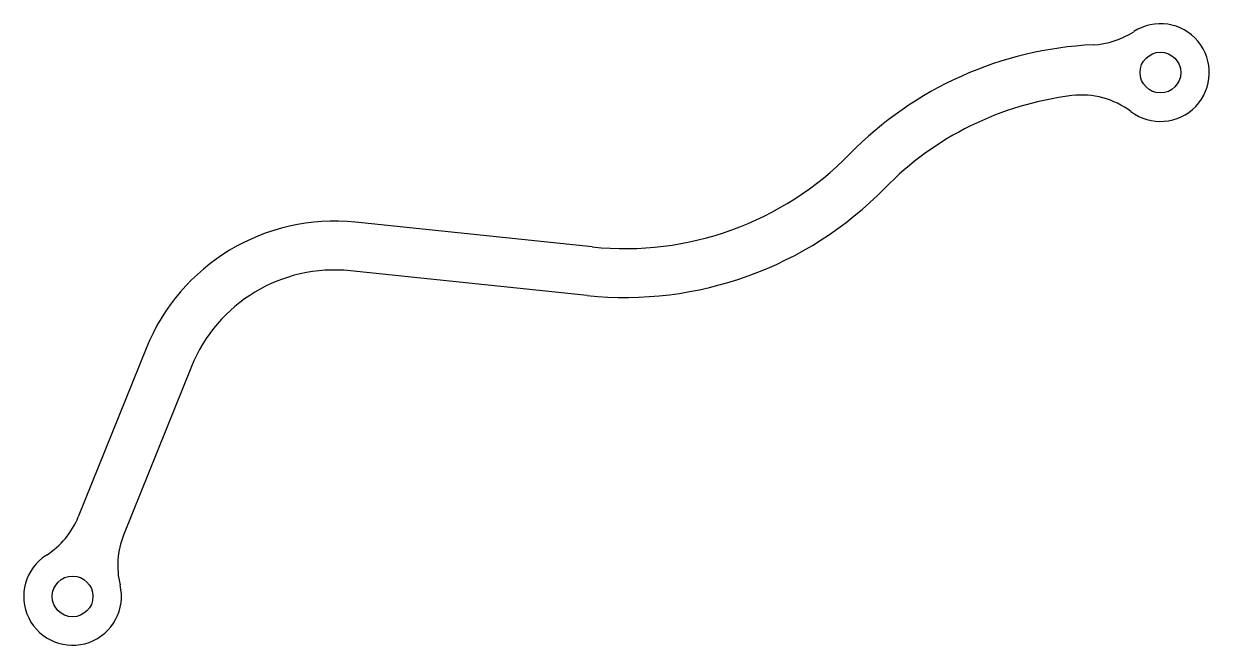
# Model space of a CAD drawing. Header units: millimetres. Extents: x -2.3 to 70.4, y -2.5 to 35.7.
import ezdxf

# ---------------------------------------------------------------- set-up
doc = ezdxf.new("R2010")
doc.units = ezdxf.units.MM

msp = doc.modelspace()

# ---------------------------------------------------------------- linework, layer by layer
at = {"color": 7, "linetype": 'Continuous', "lineweight": 25}
for p, q in [((32.561, 21.984), (18.019, 23.498)), ((32.251, 19.001), (17.709, 20.514)), ((5.167, 15.755), (1.004, 5.415)), ((7.95, 14.635), (3.787, 4.295))]:
    msp.add_line(p, q, dxfattribs=at)
for centre in [(67.439, 32.686), (0.654, 0.529)]:
    msp.add_circle(centre, 1.25, dxfattribs=at)
for centre, radius, start, end in [((67.439, 32.686), 3, 232.86309, 123.1409), ((63.065, 39.384), 5, 272.70392, 303.1409), ((64.356, 12.056), 22.359, 92.70392, 135.63052), ((62.609, 26.308), 5, 52.86309, 96.98761), ((64.356, 12.056), 19.359, 96.98761, 135.63052), ((34.561, 41.203), 19.322, 264.05953, 315.63052), ((34.561, 41.203), 22.322, 264.05953, 315.63052), ((16.729, 11.1), 12.465, 84.05953, 158.07069), ((16.729, 11.1), 9.465, 84.05953, 158.07069), ((-3.634, 7.282), 5, 302.4116, 338.07069), ((8.425, 2.427), 5, 158.07069, 193.72978), ((0.654, 0.529), 3, 122.4116, 13.72978)]:
    msp.add_arc(centre, radius, start, end, dxfattribs=at)

doc.saveas('drawing.dxf')
